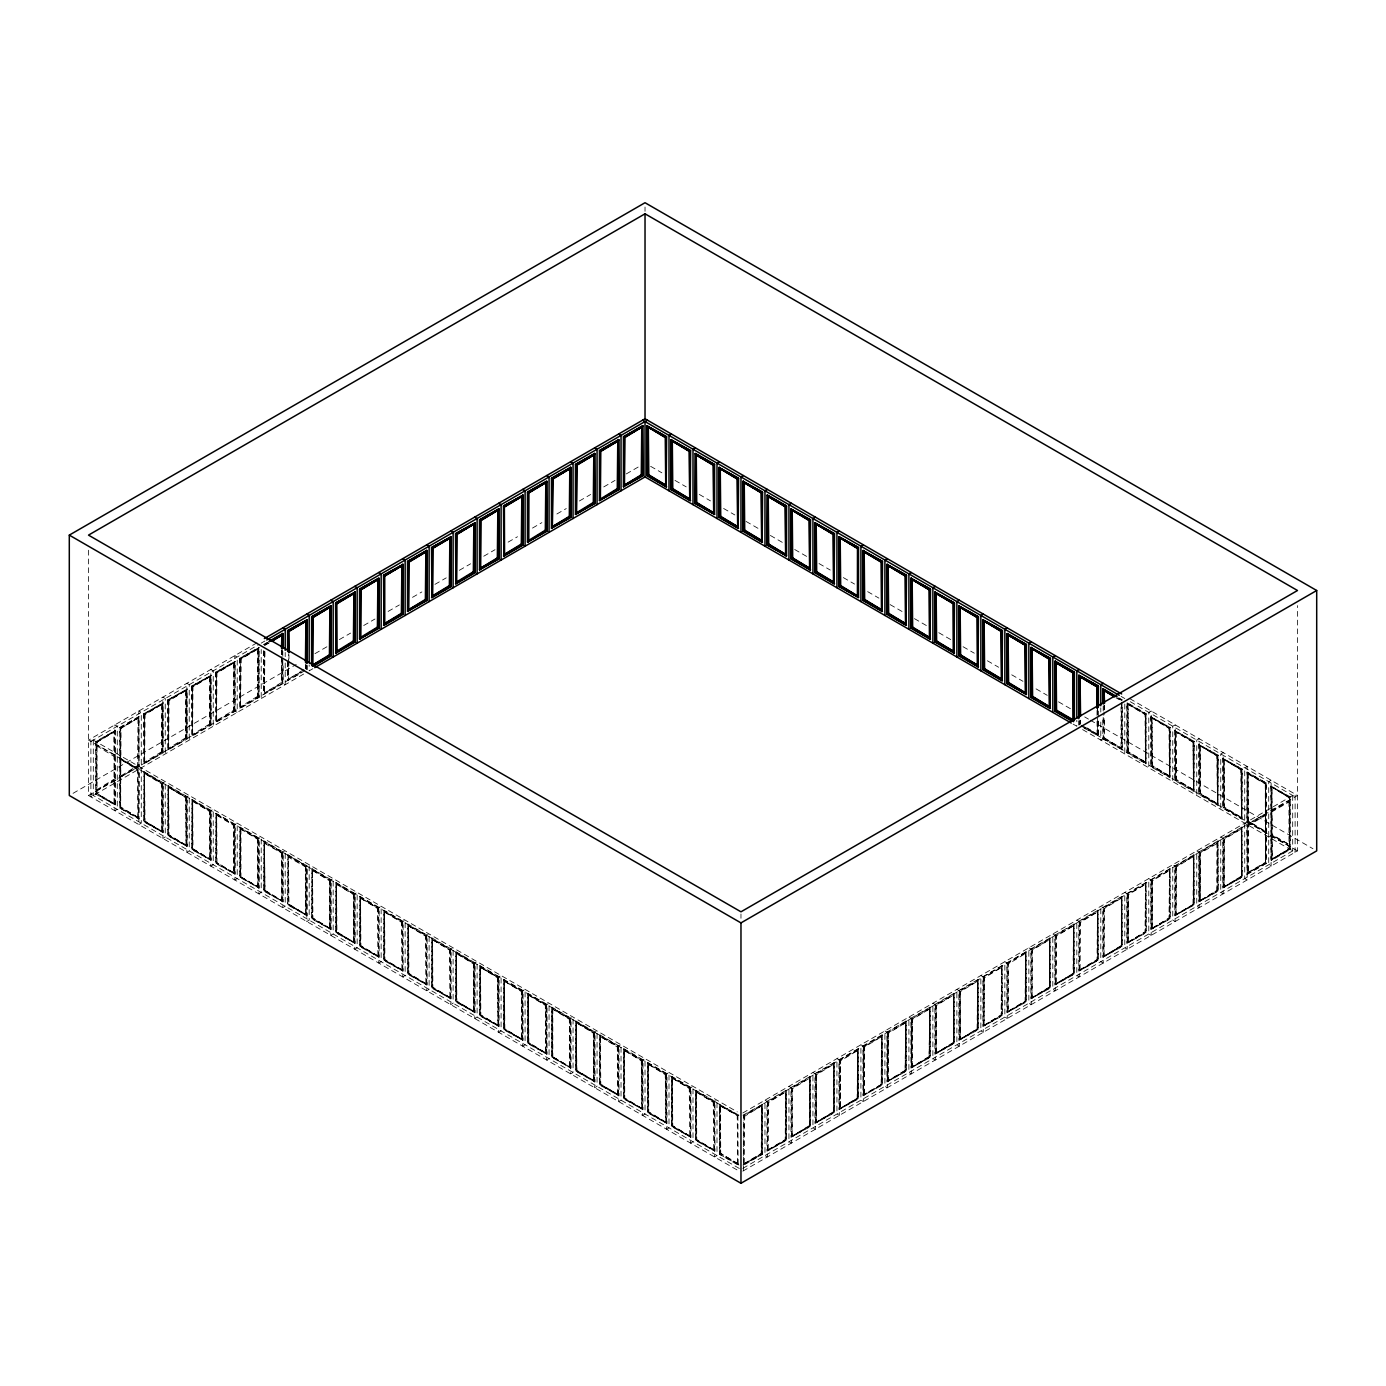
<?xml version="1.0" encoding="UTF-8"?>
<svg xmlns="http://www.w3.org/2000/svg" width="1386" height="1386" viewBox="0 0 1386 1386"><rect width="100%" height="100%" fill="white"/><g stroke="black" fill="none" stroke-linecap="round" stroke-linejoin="round"><path stroke-width="0.75" stroke-dasharray="5 3.75" d="M96.448 790.886L114.206 779.868M120.443 777.044L138.184 766.008L138.86 717.428L120.443 728.066L120.443 807.518L138.86 818.138L120.721 807.345L120.721 728.239L138.063 718.087M744.143 1163.651L761.226 1153.412L761.624 1105.803L744.057 1115.799L743.381 1164.379L761.798 1153.758L761.798 1104.781L761.52 1153.585L744.247 1163.772M768.139 1149.808L785.204 1139.569L785.619 1091.96L768.035 1101.957L767.359 1150.536L785.793 1139.898L785.793 1090.921L785.498 1139.742L768.173 1149.878M1080.023 969.836L1097.054 959.528L1097.469 911.919L1079.885 921.915L1079.209 970.495L1097.643 959.857L1097.643 910.879L1097.348 959.701L1080.075 969.888M1265.557 813.928L1265.453 815.54L1248.474 825.346L1247.989 872.937L1247.902 825.016M1289.552 800.086L1289.448 801.697L1272.469 811.503L1268.727 809.337M114.102 803.568L97.037 793.329L97.037 742.255L114.102 732.016L114.882 804.296L96.448 793.658L96.448 741.926L114.882 731.288L96.743 742.082L96.743 793.502L114.016 803.689M425.952 983.61L408.887 973.37L408.593 925.675L426.056 935.758L426.732 984.337L408.298 973.7L408.298 924.739L408.593 973.544L425.866 983.731M449.948 997.452L432.865 987.23L432.571 939.535L450.034 949.618L450.71 998.197L432.293 987.56L432.293 938.582L432.571 987.386L449.913 997.539M473.925 1011.312L456.86 1001.073L456.375 953.481L473.943 963.513L473.839 1011.433L474.029 963.461L456.289 952.425L456.289 1001.402L474.705 1012.04L456.566 1001.246L456.375 953.481M497.92 1025.155L480.838 1014.916L480.544 967.22L498.007 977.303L498.7 1025.883L480.266 1015.262L480.266 966.285L480.544 1015.089L498.007 1025.172L497.938 977.355L480.37 967.341M504.348 981.184L521.916 991.215L521.812 1039.136L504.833 1028.776L504.417 981.167L522.002 991.163L522.678 1039.743L504.261 1029.105L504.261 980.127L504.348 1029.053M552.356 1056.721L552.234 1007.83L569.975 1018.866L569.975 1066.718L552.338 1056.756L570.651 1067.445L552.512 1056.634M593.866 1080.56L576.801 1070.321L576.316 1022.729L593.884 1032.761L593.78 1080.682L593.97 1032.709L576.23 1021.673L576.23 1070.65L594.646 1081.288L576.507 1070.494M617.861 1094.403L600.796 1084.164L600.381 1036.555L617.879 1046.603L618.641 1095.131L600.207 1084.51L600.207 1035.533L617.965 1046.551L617.965 1094.42L600.502 1084.337M737.716 1163.772L720.737 1153.412L720.443 1105.716L737.906 1115.799L738.097 1163.963M1127.996 704.244L1145.044 714.552L1145.442 762.161L1127.961 752.113L1127.199 703.586L1145.616 714.223L1145.616 763.184L1145.338 714.379L1128.048 704.192L1128.048 752.061M1193.311 742.082L1175.848 731.999L1193.017 742.255L1193.433 789.864L1175.934 779.816L1175.172 731.288L1193.589 741.926L1193.589 790.886L1193.017 742.255M1199.964 745.789L1217.012 756.098L1217.48 803.689L1199.912 793.658L1200.016 745.737L1199.843 793.71L1217.584 804.746L1217.584 755.768L1199.15 745.131L1217.306 755.924M120.443 807.518L121.015 728.395L138.098 718.173M144.525 762.144L145.01 714.552L162.179 704.296L162.179 752.165L144.439 763.184L144.439 714.223L162.855 703.586L144.716 714.379L144.716 762.248M168.59 748.319L168.988 700.71L186.157 690.453L186.157 738.322L168.416 749.341L168.416 700.363L186.85 689.726L168.694 700.536L168.694 748.388M192.567 734.459L192.983 686.85L210.152 676.593L210.152 724.462L192.411 735.498L192.411 686.52L210.828 675.883L192.689 686.676M240.488 706.739L240.956 659.147L258.125 648.908L258.125 696.76L240.384 707.796L240.384 658.818L258.801 648.18L240.662 658.991M881.167 1084.164L881.496 1036.572L863.998 1046.551L863.322 1095.131L881.739 1084.51L881.739 1035.533L881.652 1084.441L864.136 1094.472L881.461 1084.337M905.162 1070.321L905.734 1021.673L905.734 1070.65L887.3 1081.288L887.993 1032.709L905.63 1022.729L905.162 1070.321L888.166 1080.682L888.166 1032.813M929.14 1056.478L929.711 1007.83L929.711 1056.808L911.295 1067.445L911.971 1018.866L929.625 1008.887L929.14 1056.478L912.161 1066.839L912.057 1018.901M953.135 1042.618L936.087 1052.927L936.052 1005.058L953.603 995.027L953.707 1042.948L935.29 1053.585L953.429 1042.792M984.129 1025.276L1001.402 1015.089L1001.68 966.285L1001.68 1015.262L983.263 1025.883L983.939 977.303L1001.593 967.341L1001.108 1014.916L984.129 1025.276L984.025 977.355M1025.571 953.481L1025.103 1001.073L1008.055 1011.382L1007.934 963.461L1025.675 952.425L1025.675 1001.402L1007.241 1012.04L1025.397 1001.246L1025.397 953.377M1049.081 987.23L1032.05 997.539L1031.912 949.618L1049.566 939.639L1049.652 987.56L1031.236 998.197L1049.375 987.386L1049.652 938.582L1049.652 987.56M138.184 817.428L121.015 807.172M162.041 831.34L145.01 821.032L144.525 773.44L162.093 783.471L161.989 831.392L162.179 783.419L144.439 772.383L144.439 821.361L162.855 831.998L144.716 821.205L144.525 773.44M186.036 845.183L168.988 834.874L168.59 787.265L186.157 797.262L186.85 845.841L168.416 835.204L168.416 786.243L168.694 835.048L186.157 845.131L186.088 797.314L168.52 787.283M192.689 848.89L210.152 858.973L210.152 811.122L192.411 800.086L192.411 849.064L210.828 859.701L192.983 848.734L192.689 801.039L192.498 849.012M240.384 876.766L258.125 886.676L258.125 838.807L240.384 827.788L240.384 876.766L258.801 887.387L240.488 876.697L240.488 828.845L258.039 838.859M264.657 890.453L282.796 901.247L264.38 890.609L264.38 841.631L282.12 852.667L281.93 900.64L264.951 890.28L264.466 843.242L281.462 853.048L285.204 850.883L285.204 906.288L282.796 907.674L282.796 852.269M521.864 1039.084L504.539 1028.949M569.854 1066.787L569.802 1018.97M665.8 1122.175L648.769 1111.867L648.475 1064.171L665.938 1074.254L666.614 1122.833L648.198 1112.196L648.198 1063.235L648.475 1112.04L665.748 1122.227L665.748 1074.358M689.795 1136.035L672.747 1125.727L672.418 1078.117L689.916 1088.114L690.609 1136.693L672.175 1126.056L672.175 1077.078L672.453 1125.882L689.916 1135.966M713.773 1149.878L696.742 1139.569L696.448 1091.873L713.911 1101.957L714.587 1150.536L696.17 1139.898L696.17 1090.921L696.448 1139.742L713.911 1149.826M138.011 718.589L137.526 765.626L120.686 776.004M161.989 704.746L161.504 751.784L165.246 753.932L165.246 698.544L162.855 697.158L162.855 752.563M185.984 690.904L185.499 737.924L189.241 740.089L189.241 684.684L186.85 683.298L186.85 738.703M209.962 677.044L209.494 724.081L213.236 726.247L213.236 670.841L210.828 669.455L210.828 724.861M216.493 720.599L216.978 673.007L234.043 662.768L234.061 710.568L216.389 721.638L216.389 672.678L234.823 662.04L216.684 672.834M257.952 649.341L257.467 696.378L261.209 698.544L261.209 649.462M264.951 651.663L264.38 693.936L264.38 651.073M809.77 1126.056L809.77 1077.078L809.77 1126.056L791.354 1136.693L809.493 1125.882L809.493 1078.031L792.03 1088.114L792.03 1135.966M809.199 1125.727L792.168 1136.035M833.766 1112.196L833.766 1063.235L833.766 1112.196L815.349 1122.833L833.488 1112.04L833.662 1064.275L816.025 1074.254L816.198 1122.227L816.198 1074.358M833.194 1111.867L816.146 1122.175M857.466 1050.328L857.761 1049.375L857.761 1098.353L839.327 1108.991L857.466 1098.197L857.657 1050.432L840.003 1060.411L840.193 1108.384L840.193 1060.515M857.587 1050.415L857.172 1098.024L840.193 1108.384M953.603 1042.896L953.707 993.987L953.707 1042.948M977.598 1029.053L977.702 980.127L977.702 1029.105L959.268 1039.743L977.113 1028.776L977.598 981.184L959.944 991.163L960.134 1039.136L960.03 991.215M1073.37 925.675L1073.648 924.739L1073.648 973.7L1055.231 984.337L1073.076 973.37L1073.474 925.761L1055.907 935.758L1055.907 983.627L1073.37 973.544L1073.561 925.779M1121.62 946.014L1121.62 897.037L1121.62 946.014L1103.204 956.635L1121.343 945.841L1121.343 897.972L1103.88 908.055L1103.88 955.924M1121.049 945.668L1104.07 956.028M1128.048 942.185L1145.338 931.998L1145.616 883.177L1145.616 932.154L1127.199 942.792L1145.044 931.825L1145.512 884.233L1127.875 894.213L1128.048 942.185L1128.048 894.317M1152.043 928.343L1169.316 918.138L1169.611 869.334L1169.611 918.312L1151.177 928.949L1169.022 917.982L1169.507 870.391L1151.853 880.37L1152.043 928.343L1152.043 880.474M1193.017 904.122L1193.589 855.491L1193.589 904.452L1175.172 915.089L1193.589 904.452M1199.15 852.269L1199.15 907.674L1196.759 906.288L1196.759 850.883L1200.501 853.048L1217.48 843.242L1217.584 841.631L1217.584 890.609L1199.15 901.247L1217.306 890.453M1217.012 842.965L1217.012 890.28L1200.016 900.64L1200.016 852.771M1241.561 876.766L1241.561 827.788L1241.561 876.766L1223.145 887.387L1241.284 876.593M1240.99 876.42L1223.959 886.728L1223.907 838.859M1271.984 858.54L1271.794 787.404L1271.118 859.701L1289.552 849.064L1289.552 797.314L1271.118 786.676L1288.963 797.643L1288.963 848.734L1272.469 858.818L1271.984 787.837M288.946 661.105L288.357 680.093L288.461 654.487M1121.049 898.371L1104.538 908.454L1100.796 906.288L1100.796 961.676L1103.204 963.062L1103.204 907.674M1193.017 856.808L1176.506 866.891L1172.764 864.743L1172.764 920.131L1175.172 921.517L1175.172 866.129M216.649 814.968L234.061 825.016L234.009 872.885L234.147 824.965L216.389 813.928L216.389 862.906L234.823 873.544L216.978 862.577L216.684 814.881L216.493 862.854M305.925 866.614L305.925 914.483L306.115 866.51L288.357 855.491L288.357 904.452L306.791 915.089L288.946 904.122L288.461 857.085L305.44 866.891L309.182 864.743L309.182 920.131L306.791 921.517L306.791 866.129M329.903 928.343L330.093 880.37L312.352 869.334L312.352 918.312L330.769 928.949L312.924 917.982L312.526 870.373L312.63 918.138L329.903 928.343L329.903 880.474M353.898 894.317L353.898 942.185L354.088 894.213L336.348 883.177L336.348 932.154L354.764 942.792L336.919 931.825L336.503 884.216L354.002 894.265M377.893 956.028L360.897 945.668L360.568 898.076L378.066 908.055L378.759 956.635L360.325 946.014L360.325 897.037L360.603 945.841L378.066 955.924M401.871 969.888L384.892 959.528L384.598 911.832L402.061 921.915L402.737 970.495L384.32 959.857L384.32 910.879L384.598 959.701L402.061 969.784M528.499 995.027L545.911 1005.058L545.859 1052.927L528.828 1042.618L528.534 994.923L545.997 1005.006L546.673 1053.585L528.239 1042.948L528.239 993.987L528.343 1042.896M641.753 1108.384L624.774 1098.024L624.48 1050.328L641.943 1060.411L642.619 1108.991L624.202 1098.353L624.202 1049.375L624.48 1098.197L641.753 1108.384L641.753 1060.515M1152.043 718.035L1169.022 728.395L1169.438 776.004L1151.939 765.956L1151.177 717.428L1169.611 728.066L1169.611 777.044L1169.316 728.239L1152.043 718.035L1152.043 765.904M1224.011 759.597L1240.99 769.958L1241.475 817.532L1223.907 807.518L1224.011 759.597L1223.821 807.57L1241.561 818.589L1241.561 769.611L1223.145 758.974L1241.284 769.784M1247.989 773.44L1248.474 821.032L1265.383 831.409L1247.902 821.361L1247.989 773.44L1247.816 821.413L1265.557 832.432M1271.984 787.283L1289.257 797.487M256.964 642.827L88.496 740.089L738.582 1115.418M90.887 741.475L259.355 644.213M261.209 643.139L264.899 641.008M119.681 758.09L139.258 768.953L138.86 819.039L119.681 807.951L119.681 727.633L138.86 716.545L139.258 766.631L119.681 777.477M143.659 713.773L163.236 702.91L163.236 752.771L144.04 763.859L143.659 713.773L163.236 702.91M167.654 699.93L187.231 689.067L187.231 738.929L168.035 749.999L167.654 699.93L187.231 689.067M191.649 686.07L211.209 675.225L211.209 725.086L192.03 736.157L191.649 686.07L211.209 675.225M215.627 672.227L235.204 661.365L235.204 711.226L216.008 722.314L215.627 672.227L235.204 661.365M239.622 658.385L259.199 647.522L259.199 697.383L240.003 708.454L239.622 658.385L257.068 648.301M263.6 644.525L267.1 642.515M115.263 730.613L96.067 741.701L96.067 793.883L115.263 804.954L115.263 730.613L95.686 741.475L95.686 794.109L115.263 804.954M119.681 727.633L139.258 716.77M263.998 644.75L267.481 642.74M264.38 644.975L268.052 642.844M264.657 645.131L268.156 643.121M264.951 645.304L270.045 642.359M95.686 744.247L115.263 755.11M96.552 745.737L113.531 756.098L117.273 753.932M73.042 793.329L296.206 664.483M314.969 653.655L328.101 646.084M339.345 639.587L350.606 633.09M363.721 625.502L374.982 619.005M388.097 611.434L399.359 604.937M412.491 597.349L421.864 591.943M434.979 584.355L446.24 577.858M459.372 570.287L470.616 563.79M483.749 556.219L494.993 549.722M508.125 542.134L517.498 536.729M532.501 528.066L541.874 522.643M556.877 513.981L566.268 508.575M579.383 500.987L590.644 494.49M603.759 486.919L615.02 480.422M626.264 473.925L643.156 464.189M161.504 751.784L145.01 761.867M185.499 737.924L168.988 748.007M209.494 724.081L192.983 734.164M234.823 711.001L234.823 655.613L237.214 656.999L237.214 712.387L233.472 710.238L216.978 720.322M257.467 696.378L240.956 706.462M285.204 662.993L285.204 684.684L281.462 682.536L264.951 692.619M303.742 669.663L288.946 678.759M264.466 651.385L264.657 693L282.12 682.917L282.12 662.11M288.461 679.036L304.366 670.079M88.496 550.225L88.496 795.495L304.937 670.529M115.263 780.474L95.686 791.337M263.6 650.71L263.6 694.386L283.177 683.523L283.177 662.751M287.595 661.607L287.595 680.543L301.94 672.695M303.655 674.046L90.887 796.881L90.887 738.703L737.283 1111.901M312.872 668.71L309.182 670.841L309.182 664.933M144.04 771.725L143.659 821.811L163.236 832.657L163.236 782.795L144.04 771.725L144.04 821.586L163.236 832.657M145.01 773.717L161.504 783.8L165.246 781.635L165.246 837.04L162.855 838.426L162.855 783.021M114.016 803.135L114.016 732.449M119.681 807.951L139.258 818.814M168.035 785.567L167.654 835.654L187.231 846.517L187.231 796.655L168.035 785.567L168.035 835.429L187.231 846.517M168.988 787.56L185.499 797.643L189.241 795.495L189.241 850.883L186.85 852.269L186.85 796.881M138.063 817.099L137.526 769.958L120.721 759.476L138.184 769.559L138.011 817.532M192.03 799.427L191.649 849.497L211.209 860.36L211.209 810.498L192.03 799.427L192.03 849.289L211.209 860.36M192.983 801.42L209.494 811.503L213.236 809.337L213.236 864.743L210.828 866.129L210.828 810.723M161.989 830.838L161.504 783.8M216.008 813.27L215.627 863.357L235.204 874.202L235.204 824.358L216.008 813.27L216.008 863.131L235.204 874.202M216.978 815.263L233.472 825.346L237.214 823.18L237.214 878.585L234.823 879.971L234.823 824.566M185.984 844.68L185.499 797.643M240.003 827.113L239.622 877.199L259.199 888.062L259.199 838.201L240.003 827.113L240.003 876.974L259.199 888.062M240.488 828.845L257.467 839.206L261.209 837.04L261.209 892.428L258.801 893.814L258.801 838.426M209.962 858.54L209.494 811.503M263.998 840.973L263.6 891.059L283.177 901.905L283.177 852.043L263.998 840.973L263.998 890.834L283.177 901.905M282.034 852.719L264.795 842.775M233.957 872.383L233.472 825.346M233.957 872.937L216.684 862.75M281.982 852.736L281.93 900.64M287.976 854.815L287.595 904.902L307.172 915.765L307.172 865.904L287.976 854.815L287.976 904.677L307.172 915.765M306.029 866.562L288.79 856.617M257.952 886.226L257.467 839.206M264.951 890.28L264.466 842.688M311.971 868.675L311.59 918.745L331.15 929.608L331.15 879.746L311.971 868.675L311.971 918.537L331.15 929.608M312.924 870.668L329.435 880.751L333.177 878.585L333.177 933.991L330.769 935.377L330.769 879.971M281.93 900.086L281.462 853.048M335.949 882.518L335.568 932.605L355.145 943.45L355.145 893.606L335.949 882.518L335.949 932.38L355.145 943.45M336.919 884.511L353.413 894.594L357.155 892.428L357.155 947.833L354.764 949.219L354.764 893.814M305.925 913.928L305.44 866.891M305.925 914.483L288.652 904.296M359.944 896.361L359.563 946.447L379.14 957.31L379.14 907.449L359.944 896.361L359.944 946.222L379.14 957.31M360.429 898.093L377.98 908.107M360.897 898.371L377.408 908.454L381.15 906.288L381.15 961.676L378.759 963.062L378.759 907.674M329.903 927.788L329.435 880.751M383.939 910.221L383.541 960.307L403.118 971.153L403.118 921.292L383.939 910.221L383.939 960.082L403.118 971.153M384.892 912.213L401.403 922.296L405.145 920.131L405.145 975.536L402.737 976.922L402.737 921.517M353.898 941.631L353.413 894.594M353.898 942.185L336.625 931.998L336.59 884.216M407.917 924.064L407.536 974.15L427.113 985.013L427.113 935.152L407.917 924.064L407.917 973.925L427.113 985.013M408.887 926.056L425.381 936.139L429.123 933.991L429.123 989.379L426.732 990.765L426.732 935.377M377.893 955.474L377.408 908.454M431.912 937.924L431.531 987.993L451.108 998.856L451.108 948.994L431.912 937.924L431.912 987.785L451.108 998.856M432.865 939.916L449.376 949.999L453.118 947.833L453.118 1003.239L450.71 1004.625L450.71 949.219M401.923 969.438L401.403 922.296M455.89 951.766L455.509 1001.853L475.086 1012.698L475.086 962.854L455.89 951.766L455.89 1001.628L475.086 1012.698M456.86 953.759L473.354 963.842L477.096 961.676L477.096 1017.081L474.705 1018.467L474.705 963.062M425.866 983.176L425.381 936.139M479.885 965.609L479.504 1015.695L499.081 1026.558L499.081 976.697L479.885 965.609L479.885 1015.47L499.081 1026.558M480.838 967.619L497.349 977.702L501.091 975.536L501.091 1030.924L498.7 1032.31L498.7 976.922M449.913 997.14L449.376 949.999M503.88 979.469L503.499 1029.555L523.059 1040.401L523.059 990.54L503.88 979.469L503.88 1029.33L523.059 1040.401M504.833 981.461L521.344 991.544L525.086 989.379L525.086 1044.784L522.678 1046.17L522.678 990.765M473.891 1010.983L473.354 963.842M527.858 993.312L527.477 1043.398L547.054 1054.261L547.054 1004.4L527.858 993.312L527.858 1043.173L547.054 1054.261M528.828 995.304L545.322 1005.387L549.064 1003.239L549.064 1058.627L546.673 1060.013L546.673 1004.625M497.886 1024.843L497.349 977.702M551.853 1007.172L551.472 1057.241L571.049 1068.104L571.049 1018.242L551.853 1007.172L551.853 1057.033L571.049 1068.104M569.889 1018.901L552.338 1008.887L552.338 1056.756M552.338 1008.887L569.317 1019.247L573.059 1017.081L573.059 1072.487L570.651 1073.873L570.651 1018.467M521.864 1038.686L521.344 991.544M1080.456 724.133L1080.56 720.166M575.848 1021.014L575.45 1071.101L595.027 1081.946L595.027 1032.102L575.848 1021.014L575.848 1070.876L595.027 1081.946M576.801 1023.007L593.312 1033.09L597.054 1030.924L597.054 1086.329L594.646 1087.715L594.646 1032.31M1128.048 704.746L1128.533 751.784L1124.791 753.932L1124.791 702.754M545.807 1052.424L545.322 1005.387M1081.773 725.346L1097.539 734.441L1087.352 727.996M545.807 1052.979L528.534 1042.792M1097.539 734.441L1081.634 725.467M1084.06 728.1L1098.405 735.931L1098.405 719.317M1104.538 720.27L1104.538 737.924L1100.796 740.089L1100.796 718.398M1145.997 713.998L1145.997 763.859L1126.801 752.771L1126.801 702.91L1145.997 713.998L1145.997 763.859M599.826 1034.857L599.445 1084.943L619.022 1095.806L619.022 1045.945L599.826 1034.857L599.826 1084.718L619.022 1095.806M1150.796 716.77L1170.373 727.633L1169.992 777.702L1150.796 766.631L1150.796 716.77L1170.373 727.633M600.796 1036.867L617.29 1046.95L621.032 1044.784L621.032 1100.172L618.641 1101.558L618.641 1046.17M1152.043 718.589L1152.528 765.626L1148.786 767.792L1148.786 712.387L1151.177 711.001L1151.177 766.406M569.854 1066.388L569.317 1019.247M1103.966 738.27L1121.534 748.284L1104.538 737.924M1121.534 748.284L1103.88 738.322L1104.07 712.075M1102.823 719.992L1102.823 738.929L1122.4 749.791L1122.4 706.167M576.801 1070.321L576.316 1022.729M623.821 1048.717L623.44 1098.803L643 1109.649L643 1059.788L623.821 1048.717L623.821 1098.578L643 1109.649M1174.791 730.613L1194.351 741.475L1193.97 791.562L1174.791 780.474L1174.791 730.613L1194.351 741.475M1175.848 731.999L1176.038 779.764L1193.502 789.847M624.774 1050.709L641.285 1060.792L645.027 1058.627L645.027 1114.032L642.619 1115.418L642.619 1060.013M1176.038 732.449L1176.506 779.486L1172.764 781.635L1172.764 726.247L1175.172 724.861L1175.172 780.249M593.832 1080.231L593.312 1033.09M1145.044 761.867L1128.533 751.784M1145.512 762.144L1127.875 752.165M647.799 1062.56L647.418 1112.646L666.995 1123.509L666.995 1073.648L647.799 1062.56L647.799 1112.421L666.995 1123.509M1198.769 744.473L1218.346 755.318L1217.965 805.405L1198.769 794.334L1198.769 744.473L1218.346 755.318M648.769 1064.552L665.263 1074.635L669.005 1072.487L669.005 1127.875L666.614 1129.261L666.614 1073.873M1200.016 746.292L1200.501 793.329L1196.759 795.495L1196.759 740.089L1199.15 738.703L1199.15 794.109M617.827 1094.091L617.29 1046.95M1169.022 775.71L1152.528 765.626M1169.507 775.987L1151.853 766.008M1217.012 756.098L1217.48 803.689M671.794 1076.42L671.413 1126.489L690.99 1137.352L690.99 1087.49L671.794 1076.42L671.794 1126.281L690.99 1137.352M1222.764 758.315L1242.341 769.178L1241.96 819.247L1222.764 808.177L1222.764 758.315L1242.341 769.178M672.279 1078.135L689.83 1088.149M672.747 1078.412L689.258 1088.495L693 1086.329L693 1141.735L690.609 1143.121L690.609 1087.715M1224.011 760.152L1224.496 807.172L1220.754 809.337L1220.754 753.932L1223.145 752.546L1223.145 807.951M641.753 1107.83L641.285 1060.792M1193.017 789.57L1176.506 779.486M1240.99 769.958L1241.475 817.532M695.789 1090.262L695.391 1140.349L714.968 1151.194L714.968 1101.35L695.789 1090.262L695.789 1140.124L714.968 1151.194M1266.319 832.882L1246.742 822.019L1247.14 771.95L1266.319 783.021L1266.319 863.357L1247.14 874.427L1246.742 824.358L1266.319 813.495M696.742 1092.255L713.253 1102.338L716.995 1100.172L716.995 1155.577L714.587 1156.963L714.587 1101.558M665.748 1121.672L665.263 1074.635M1217.012 803.412L1200.501 793.329M1265.557 862.906L1265.522 783.488L1247.14 772.834L1265.279 783.627L1265.453 862.854L1247.14 873.544L1265.557 862.906L1265.557 783.471M1246.742 772.158L1266.319 783.021M738.963 1115.193L719.386 1104.33L719.386 1154.192L738.582 1165.28M1270.737 786.018L1290.314 796.881L1290.314 849.497L1271.118 860.585L1270.737 786.018L1289.933 797.089L1289.933 849.289L1270.737 860.36M720.737 1106.115L738.097 1115.695M689.743 1135.532L689.258 1088.495M1240.99 817.255L1224.496 807.172M742.827 1112.958L1295.113 794.109L1295.113 852.269L1082.345 729.434M743 1115.193L762.56 1104.33L762.56 1154.192L743.381 1165.28M786.174 1090.262L766.978 1101.35L766.978 1151.194L786.555 1140.349L786.174 1090.262L786.174 1140.124L766.978 1151.194M810.152 1076.42L790.973 1087.49L790.973 1137.352L810.55 1126.489L810.152 1076.42L810.152 1126.281L790.973 1137.352M834.147 1062.56L814.951 1073.648L814.951 1123.509L834.528 1112.646L834.147 1062.56L834.147 1112.421L814.951 1123.509M858.142 1048.717L838.946 1059.788L838.946 1109.649L858.523 1098.803L858.142 1048.717L858.142 1098.578L838.946 1109.649M882.12 1034.857L862.941 1045.945L862.941 1095.806L882.501 1084.943L882.12 1034.857L882.12 1084.718L862.941 1095.806M906.115 1021.014L886.919 1032.102L886.919 1081.946L906.496 1071.101L906.115 1021.014L906.115 1070.876L886.919 1081.946M930.11 1007.172L910.914 1018.242L910.914 1068.104L930.491 1057.241L930.11 1007.172L930.11 1057.033L910.914 1068.104M954.088 993.312L934.892 1004.4L934.892 1054.261L954.469 1043.398L954.088 993.312L954.088 1043.173L934.892 1054.261M978.083 979.469L958.887 990.54L958.887 1040.401L978.464 1029.555L978.083 979.469L978.083 1029.33L958.887 1040.401M1002.061 965.609L982.882 976.697L982.882 1026.558L1002.459 1015.695L1002.061 965.609L1002.061 1015.47L982.882 1026.558M1026.056 951.766L1006.86 962.854L1006.86 1012.698L1026.437 1001.853L1026.056 951.766L1026.056 1001.628L1006.86 1012.698M1050.051 937.924L1030.855 948.994L1030.855 998.856L1050.432 987.993L1050.051 937.924L1050.051 987.785L1030.855 998.856M1074.029 924.064L1054.85 935.152L1054.85 985.013L1074.41 974.15L1074.029 924.064L1074.029 973.925L1054.85 985.013M1098.024 910.221L1078.828 921.292L1078.828 971.153L1098.405 960.307L1098.024 910.221L1098.024 960.082L1078.828 971.153M1122.002 896.361L1102.823 907.449L1102.823 957.31L1122.4 946.447L1122.002 896.361L1122.002 946.222L1102.823 957.31M1145.997 882.518L1126.801 893.606L1126.801 943.45L1146.378 932.605L1145.997 882.518L1145.997 932.38L1126.801 943.45M1169.992 868.675L1150.796 879.746L1150.796 929.608L1170.373 918.745L1169.992 868.675L1169.992 918.537L1150.796 929.608M1193.97 854.815L1174.791 865.904L1174.791 915.765L1194.351 904.902L1193.97 854.815L1193.97 904.677L1174.791 915.765M1217.965 840.973L1198.769 852.043L1198.769 901.905L1218.346 891.059L1217.965 840.973L1217.965 890.834L1198.769 901.905M1241.96 827.113L1222.764 838.201L1222.764 888.062L1242.341 877.199L1241.96 827.113L1241.96 876.974L1222.764 888.062M1270.737 810.498L1290.314 799.635M743.381 1170.806L743.381 1115.418L1297.504 795.495L1129.036 698.215M1193.502 904.4L1193.311 856.427L1175.848 866.51L1175.848 914.379L1176.038 866.614M1217.012 890.28L1217.306 842.584L1199.843 852.667L1200.016 900.64M1241.475 876.697L1241.284 828.724L1223.821 838.807L1224.011 886.78M1265.383 814.968L1247.816 824.965L1247.989 872.937M1271.794 811.122L1289.378 801.125M743.381 1115.418L744.715 1116.198L761.226 1106.115M767.359 1101.558L767.359 1156.963L764.968 1155.577L764.968 1100.172L768.71 1102.338L785.204 1092.255M791.354 1087.715L791.354 1143.121L788.946 1141.735L788.946 1086.329L792.688 1088.495L809.199 1078.412M815.349 1073.873L815.349 1129.261L812.941 1127.875L812.941 1072.487L816.683 1074.635L833.194 1064.552M839.327 1060.013L839.327 1115.418L836.936 1114.032L836.936 1058.627L840.678 1060.792L857.172 1050.709M863.322 1046.17L863.322 1101.558L860.914 1100.172L860.914 1044.784L864.656 1046.95L881.167 1036.867M887.3 1032.31L887.3 1087.715L884.909 1086.329L884.909 1030.924L888.651 1033.09L905.162 1023.007M911.295 1018.467L911.295 1073.873L908.904 1072.487L908.904 1017.081L912.646 1019.247L929.14 1009.164M935.29 1004.625L935.29 1060.013L932.882 1058.627L932.882 1003.239L936.624 1005.387L953.135 995.304M959.268 990.765L959.268 1046.17L956.877 1044.784L956.877 989.379L960.619 991.544L977.113 981.461M983.263 976.922L983.263 1032.31L980.855 1030.924L980.855 975.536L984.597 977.702L1001.108 967.619M1007.241 963.062L1007.241 1018.467L1004.85 1017.081L1004.85 961.676L1008.592 963.842L1025.103 953.759M1031.236 949.219L1031.236 1004.625L1028.845 1003.239L1028.845 947.833L1032.587 949.999L1049.081 939.916M1055.231 935.377L1055.231 990.765L1052.823 989.379L1052.823 933.991L1056.565 936.139L1073.076 926.056M1079.209 921.517L1079.209 976.922L1076.818 975.536L1076.818 920.131L1080.56 922.296L1097.054 912.213M1127.199 893.814L1127.199 949.219L1124.791 947.833L1124.791 892.428L1128.533 894.594L1145.044 884.511M1151.177 879.971L1151.177 935.377L1148.786 933.991L1148.786 878.585L1152.528 880.751L1169.022 870.668M1223.145 838.426L1223.145 893.814L1220.754 892.428L1220.754 837.04L1224.496 839.206L1240.99 829.123M713.721 1149.375L713.253 1102.338M719.386 1154.192L738.963 1165.054M738.582 1164.379L720.737 1153.412M1268.727 837.04L1272.469 834.874L1289.448 844.68L1271.88 835.204L1289.552 846.292M737.716 1163.218L737.231 1116.198M1290.314 846.725L1270.737 835.879M1247.989 872.383L1264.985 862.577M905.456 1070.494L888.166 1080.682M929.434 1056.634L912.161 1066.839M977.407 1028.949L960.134 1039.136M1193.311 904.296L1176.038 914.483M1289.257 848.89L1271.984 859.095M743 1165.054L762.56 1154.192M1246.742 874.202L1266.319 863.357M742.827 1168.363L1295.113 849.497M742.844 1171.118L1297.504 850.883L1297.504 605.613M240.558 706.756L240.956 659.147M96.622 789.864L113.531 779.486L117.273 781.635M312.526 870.373L330.007 880.405M432.467 939.621L449.948 949.653M624.376 1050.415L641.857 1060.463M648.353 1064.257L665.852 1074.306M1121.101 696.413L1124.791 698.544M1130.335 701.732L1295.113 796.881M1118.9 697.903L1122.4 699.93M1128.932 703.707L1146.378 713.773M1118.519 698.128L1122.002 700.155M1117.948 698.249L1121.62 700.363M1115.955 697.764L1119.351 699.722M1247.989 773.994L1264.985 783.8M650.64 466.337L661.867 472.817M674.965 480.388L686.191 486.867M699.289 494.421L710.498 500.9M723.596 508.471L734.823 514.951M746.049 521.431L759.147 528.984M770.373 535.464L783.471 543.035M794.698 549.514L807.795 557.068M819.022 563.548L830.249 570.044M843.346 577.598L854.573 584.078M867.671 591.649L878.897 598.128M890.124 604.608L903.222 612.162M914.448 618.641L927.546 626.212M938.772 632.692L951.87 640.245M963.079 646.725L974.306 653.204M987.404 660.775L998.63 667.255M1011.728 674.809L1022.955 681.306M1036.052 688.859L1047.279 695.339M1058.506 701.818L1071.603 709.389M1084.701 716.943L1088.443 719.109M1090.314 720.183L1312.958 848.734M1081.063 725.918L1297.504 850.883M1073.128 724.116L1076.818 726.247L1076.818 720.322M1224.011 886.226L1224.496 839.206M1200.016 900.086L1200.501 853.048M1176.038 913.928L1176.506 866.891M1152.043 927.788L1152.528 880.751M1128.048 941.631L1128.533 894.594M1104.07 955.474L1104.538 908.454M1080.075 969.334L1080.56 922.296M1056.097 983.176L1056.565 936.139M1032.102 997.036L1032.587 949.999M1008.107 1010.879L1008.592 963.842M984.129 1024.722L984.597 977.702M960.134 1038.582L960.619 991.544M936.139 1052.424L936.624 1005.387M936.139 1052.979L935.966 1005.006M233.957 663.201L233.472 710.238M912.161 1066.284L912.646 1019.247M888.166 1080.127L888.651 1033.09M864.188 1093.97L864.656 1046.95M840.193 1107.83L840.678 1060.792M816.198 1121.672L816.683 1074.635M792.22 1135.532L792.688 1088.495M138.098 769.611L120.443 758.54M192.498 801.143L210.066 811.156L209.962 859.095M384.407 911.936L401.975 921.967M408.402 925.779L425.97 935.81M696.257 1091.977L713.825 1102.009M720.252 1105.837L737.82 1115.851M768.225 1149.375L768.71 1102.338M744.247 1163.218L744.715 1116.198M737.906 1163.668L720.443 1153.585L720.148 1104.781L720.148 1153.758M90.887 794.109L740.973 1169.42M88.496 795.495L738.582 1170.806M864.136 1094.472L863.998 1046.551M233.957 662.647L234.147 710.62M96.743 745.633L96.448 744.68M258.004 648.839L257.952 696.656M210.014 676.541L210.066 724.41M186.036 690.384L186.088 738.27M162.041 704.244L162.093 752.113M1292.705 795.495L1292.705 850.883M1289.448 797.366L1289.448 849.012M1265.938 783.246L1265.938 863.131M1247.14 821.811L1247.14 766.406L1244.732 767.792L1244.732 878.585L1247.14 879.971L1247.14 824.566M1241.96 769.403L1241.96 819.247M1217.965 755.543L1217.965 805.405M1193.97 741.701L1193.97 791.562M1169.992 727.841L1169.992 777.702M1127.199 702.702L1127.199 752.563M1122.002 702.217L1122.002 749.999M1121.534 702.581L1121.62 749.341L1121.343 706.773M1121.049 707.155L1121.049 748.007M1104.538 705.457L1104.538 709.684M1104.07 705.318L1104.07 709.961M1103.204 705.994L1103.204 715.263M1103.204 717.394L1103.204 738.703M1100.796 707.865L1100.796 712.075M1098.405 711.001L1098.405 717.238M1098.024 721.621L1098.024 736.157M1097.539 709.459L1097.643 735.498L1097.348 719.975M1097.348 709.58L1097.348 717.896M1097.054 710.516L1097.054 719.109M1097.054 721.257L1097.054 734.164M1080.075 720.374L1079.885 724.462M1079.209 720.599L1079.209 724.861M1078.828 720.876L1078.828 725.086M762.179 1104.105L762.179 1153.966M740.973 913.98L740.973 918.294M719.767 1104.105L719.767 1153.966M645.027 207.034L645.027 211.33M552.806 1009.164L552.806 1056.478M307.172 665.523L307.172 669.681M306.791 665.193L306.791 669.455M306.029 664.864L306.115 669.074L305.925 664.656M305.44 664.379L305.44 668.676M288.946 654.764L288.946 658.991M287.976 661.832L287.976 680.751M285.204 652.46L285.204 656.669M282.796 651.351L282.796 683.315M282.12 649.618L282.034 660.048M281.93 649.514L281.93 682.813M281.462 650.277L281.462 654.573M281.462 656.721L281.462 682.536M263.998 650.935L263.998 694.611M258.801 647.297L258.801 697.158M257.952 838.928L257.952 886.78M240.956 829.123L240.956 876.42M240.003 658.593L240.003 708.454M216.493 672.73L216.684 720.703M216.008 672.453L216.008 722.314M192.498 686.572L192.689 734.545M192.03 686.295L192.03 736.157M168.035 700.155L168.035 749.999M144.04 713.998L144.04 763.859M138.86 766.406L138.86 711.001L141.268 712.387L141.268 823.18L138.86 824.566L138.86 769.178M120.062 727.841L120.062 807.726M93.295 740.089L93.295 795.495M117.273 809.337L114.882 810.723L114.882 724.861L117.273 726.247L117.273 809.337M1271.118 780.249L1268.727 781.635L1268.727 864.743L1271.118 866.129L1271.118 780.249"/><path stroke-width="1.5" d="M408.402 609.788L426.056 599.826L425.918 551.888L408.887 562.214L408.298 610.845L408.298 561.867L426.732 551.23L408.593 562.04L408.645 609.771M449.948 538.218L432.865 548.354L432.571 596.049L450.034 585.966L450.71 537.387L432.293 548.024L432.293 597.002L432.571 548.18L449.913 538.045M672.227 441.094L689.258 451.403L689.743 498.995L672.279 488.911L672.279 441.043L672.089 489.015L689.83 500.051L689.83 451.074L671.413 440.436L689.552 451.247L689.743 498.995M714.587 514.345L695.01 503.482L695.391 453.395L714.587 464.483L714.587 514.345L695.391 503.257L695.391 454.296L713.825 464.934L713.825 513.894L696.084 502.875L696.257 454.903L713.253 465.263L713.721 512.855L696.257 502.771M737.716 526.697L737.525 478.932L719.386 468.139L737.802 478.776L737.802 527.754L720.062 516.718L720.252 468.745L737.231 479.106L737.716 526.697L720.252 516.614M761.711 540.54L761.52 492.792L744.057 482.709L744.057 530.578L761.798 541.597L761.798 492.619L743.381 481.981L761.226 492.966L761.711 540.54L744.247 530.457M768.225 544.317L785.689 554.4L785.204 506.808L768.225 496.448L768.035 544.421L785.793 555.44L785.793 506.479L767.359 495.841L767.359 544.819L786.555 555.89L786.555 506.029L767.359 494.958L766.978 545.027L786.555 555.89M1026.437 694.386L1006.86 683.523L1007.241 633.454L1026.437 644.525L1026.437 694.386L1007.241 683.315L1007.241 634.338L1025.675 644.975L1025.675 693.936L1007.934 682.917L1008.107 634.944L1025.103 645.304L1025.571 692.896L1008.107 682.813M1049.566 706.739L1049.375 658.991L1031.236 648.18L1049.652 658.818L1049.652 707.796L1031.912 696.76L1032.102 648.787L1049.081 659.147L1049.566 706.739L1032.102 696.656M1073.526 721.015L1055.907 710.62L1056.097 662.647L1073.076 673.007L1073.474 720.616M1104.07 703.603L1104.07 690.349L1114.257 696.777M271.743 641.389L282.12 635.048L282.12 647.539M552.806 479.106L552.234 527.754L552.234 478.776L570.651 468.139L569.975 516.718L552.338 526.697L552.806 479.106L569.802 468.745L569.802 516.614M576.316 512.855L576.801 465.263L593.97 455.006L593.97 502.875L576.23 513.894L576.23 464.934L594.646 454.296L576.507 465.09M600.381 499.012L600.796 451.403L617.965 441.164L617.965 489.015L600.207 500.051L600.207 451.074L618.641 440.436L618.641 489.414L599.445 500.485L599.445 450.641L618.641 439.553L619.022 489.639L599.445 500.485M864.136 551.888L863.998 599.826L881.739 610.845L881.739 561.867L863.322 551.23L881.167 562.214L881.583 609.823L864.188 599.705L863.998 551.957L881.461 562.04M888.114 565.748L905.162 576.056L905.63 623.648L888.166 613.565L888.166 565.696L887.993 613.669L905.734 624.688L905.734 575.727L887.3 565.09L905.456 575.883M912.109 579.591L929.14 589.899L929.625 637.491L912.161 627.408L912.161 579.539L911.971 627.511L929.711 638.548L929.711 589.57L911.295 578.932L929.434 589.743M936.087 593.451L935.966 641.371L953.707 652.39L953.707 603.43L935.29 592.792L953.135 603.759L953.533 651.368L953.603 603.482L935.966 593.503L936.139 641.268L953.603 651.351M984.077 621.136L1001.108 631.462L1001.593 679.036L984.129 668.953L984.129 621.101L983.939 669.074L1001.68 680.093L1001.68 631.115L983.263 620.478L1001.402 631.288L1001.593 679.036M281.93 635.498L281.462 648.128M288.946 652.633L288.946 631.462L306.791 620.478L306.791 660.949M312.439 665.193L312.352 617.272L330.769 606.635L330.093 655.214L312.439 665.193L312.924 617.602L329.903 607.241L329.903 655.11M312.474 665.609L312.63 617.428L329.903 607.241M336.919 603.759L354.088 593.503L354.088 641.371L336.348 652.39L336.348 603.43L354.764 592.792L336.625 603.586L336.625 651.455L336.348 603.43M378.066 579.66L360.603 589.743L360.499 637.508L360.897 589.899L378.759 578.932L378.759 627.91L359.563 638.981L359.563 589.137L378.759 578.049L379.14 628.135L359.563 638.981M377.893 579.539L378.066 627.511L360.325 638.548L360.325 589.57L378.759 578.932M384.892 576.056L402.737 565.09L384.32 575.727L384.32 624.688L384.32 575.727M473.839 524.151L474.029 572.123L456.289 583.142L456.289 534.182L474.705 523.544L456.566 534.338L456.444 582.12L456.86 534.511L473.839 524.151L473.839 572.02M480.613 568.225L480.544 520.495L498.7 509.684L480.266 520.322L480.266 569.299L480.838 520.651L497.834 510.291L497.834 558.16M504.833 506.808L521.898 496.569L522.002 544.421L504.539 554.504L504.261 506.479L522.678 495.841L504.539 506.635M504.348 506.531L504.261 555.44L504.261 506.479M528.499 540.557L528.828 492.966L545.893 482.726L545.997 530.578L528.239 541.597L528.239 492.619L546.673 481.981L546.673 530.959L527.477 542.047L527.477 492.186L546.673 481.098L547.054 531.185L527.477 542.047M569.802 469.3L569.317 516.337L571.049 517.342L551.472 528.187L551.472 478.326L570.651 467.255L571.049 517.342M593.78 455.457L593.312 502.494L595.027 503.482L575.45 514.345L575.45 464.483L594.646 453.395L595.027 503.482M617.775 441.597L617.29 488.634L619.022 489.639M624.48 485.256L624.48 437.387L642.619 426.593L624.202 437.231L624.202 486.191L624.774 437.56L641.753 427.2L641.753 475.069M408.818 609.615L425.381 599.428L427.113 600.433L407.536 611.295L407.536 561.434L426.732 550.346L427.113 600.433M480.769 568.069L497.349 557.882L499.081 558.887L479.504 569.733L479.504 519.889L498.7 508.801L499.081 558.887M528.759 540.367L545.322 530.18L547.054 531.185M600.502 451.247L618.641 440.436M576.732 512.664L593.312 502.494M600.71 498.821L617.29 488.634M624.705 484.979L641.285 474.792L643 475.779L623.44 486.642L623.44 436.781L642.619 425.71L643 475.779M648.284 427.2L665.263 437.56L665.748 485.152L648.284 475.069L648.284 427.2L648.094 475.173L665.852 486.191L665.852 437.231L647.418 426.593L665.557 437.387M809.684 568.243L809.493 520.495L791.354 509.684L809.77 520.322L809.77 569.299L792.03 558.263L792.22 510.291L809.199 520.651L809.684 568.243L792.22 558.16M816.198 524.151L816.025 572.123L833.766 583.142L833.766 534.182L815.349 523.544L833.194 534.511L833.592 582.12L816.198 572.02L816.025 524.255L833.488 534.338L833.662 582.103M857.761 548.024L857.587 595.963L840.193 585.862L840.141 538.045L840.003 585.966L857.761 597.002L857.761 548.024L839.327 537.387L839.327 586.365L858.523 597.435L858.523 547.574L838.946 536.729L838.946 586.59L858.523 597.435M960.134 607.241L959.944 655.214L977.702 666.25L977.702 617.272L959.268 606.635L977.113 617.602L977.528 665.211L960.134 655.11L959.944 607.345L977.407 617.428M546.673 481.981L528.534 492.792M69.3 535.117L645.027 202.72L1316.7 590.505L1316.7 850.883L740.973 1183.28L69.3 795.495L69.3 535.117L740.973 922.903L1316.7 590.505M645.027 213.808L88.496 535.117L740.973 911.815L1297.504 590.505L645.027 213.808L645.027 418.78L1121.655 693.953M264.345 638.565L645.027 418.78M266.736 639.951L647.418 420.166M268.832 641.51L282.796 633.454L283.177 648.215M287.595 651.299L287.595 630.682L307.172 619.819L307.172 663.444M311.59 664.587L311.59 616.822L330.769 605.751L331.15 655.838L313.704 665.904M335.568 602.979L355.145 592.117L355.145 641.978L335.949 653.066L335.568 602.979L355.145 592.117M383.541 575.277L403.118 564.414L403.118 614.275L383.939 625.363L383.541 575.277L403.118 564.414M431.531 547.574L451.108 536.729L451.108 586.59L431.912 597.661L431.531 547.574L451.108 536.729M455.509 533.731L475.086 522.869L475.086 572.73L455.89 583.818L455.509 533.731L475.086 522.869M503.499 506.029L523.059 495.166L523.059 545.027L503.88 556.115L503.499 506.029L523.059 495.166M270.963 640.713L283.177 633.662M287.595 630.682L307.172 619.819M311.59 616.822L331.15 605.977M359.563 589.137L379.14 578.274M407.536 561.434L427.113 550.571M479.504 519.889L499.081 509.026M527.477 492.186L547.054 481.323M551.472 478.326L571.049 467.48M575.45 464.483L595.027 453.62M599.445 450.641L619.022 439.778M623.44 436.781L643 425.918M271.258 641.112L282.796 634.338L271.639 641.094M288.652 652.667L288.357 631.115L306.791 620.478M288.652 631.288L306.115 621.205L306.115 662.82M402.061 565.8L384.598 575.883L384.598 623.752L402.061 613.669L401.871 565.696M552.512 478.932L569.802 468.745M647.037 425.918L666.614 436.781L666.233 486.867L647.037 475.779L647.037 425.918L666.614 436.781M648.284 427.754L648.769 474.792L647.037 475.779M671.413 434.009L669.005 435.395L669.005 490.8M671.032 439.778L690.609 450.641L690.211 500.71L671.032 489.639L671.032 439.778L690.609 450.641M672.279 441.597L672.747 488.634L671.032 489.639M331.15 655.838L329.435 654.833L312.924 664.916M355.145 641.978L353.413 640.99L336.919 651.073M379.14 628.135L377.408 627.13L360.897 637.213M403.118 614.275L401.403 613.288L384.892 623.371M451.108 586.59L449.376 585.585L432.865 595.668M475.086 572.73L473.354 571.742L456.86 581.825M523.059 545.027L521.344 544.04L504.833 554.123M569.317 516.337L552.806 526.42M480.37 568.243L498.007 558.263L497.834 510.291M624.445 485.152L641.943 475.173L641.753 427.2M312.352 666.25L330.769 655.613L330.769 605.751M335.568 652.841L354.764 641.753L354.764 591.891M383.541 625.138L402.737 614.067L402.737 564.206M407.536 611.295L426.732 600.207L426.732 550.346M431.531 597.435L450.71 586.365L450.71 536.503M455.509 583.593L474.705 572.505L474.705 522.643M479.504 569.733L498.7 558.662L498.7 508.801M503.499 555.89L522.678 544.819L522.678 494.958M551.472 528.187L570.651 517.117L570.651 467.255M575.45 514.345L594.646 503.257L594.646 453.395M623.44 486.642L642.619 475.571L642.619 425.71M314.726 667.654L645.027 476.94L1071.274 723.042M695.391 447.869L693 449.255L693 504.643M696.257 455.457L696.742 502.494L695.01 503.482M665.263 484.875L648.769 474.792M665.748 485.152L665.748 437.283M695.01 453.62L714.587 464.483M719.386 461.711L716.995 463.097L716.995 518.503M719.005 467.48L738.582 478.326L738.201 528.413L719.005 517.342L719.005 467.48L738.582 478.326M720.252 469.3L720.737 516.337L719.005 517.342M689.258 498.717L672.747 488.634M743.381 475.554L740.973 476.94L740.973 532.345M743 481.323L762.56 492.186L762.179 542.255L743 531.185L743 481.323L762.56 492.186M744.247 483.16L744.715 530.18L743 531.185M713.253 512.577L696.742 502.494M713.721 512.855L713.547 465.09L696.084 455.006M767.359 489.414L764.968 490.8L764.968 546.188M768.225 497.002L768.71 544.04L766.978 545.027M737.231 526.42L720.737 516.337M766.978 495.166L786.555 506.029M791.354 503.257L788.946 504.643L788.946 560.048M790.973 509.026L810.55 519.889L810.152 569.958L790.973 558.887L790.973 509.026L810.55 519.889M792.22 510.845L792.688 557.882L790.973 558.887M761.226 540.263L744.715 530.18M815.349 517.117L812.941 518.503L812.941 573.891M814.951 522.869L834.528 533.731L834.147 583.818L814.951 572.73L814.951 522.869L834.528 533.731M816.198 524.705L816.683 571.742L814.951 572.73M785.204 554.123L768.71 544.04M785.689 554.4L785.498 506.635L768.035 496.552M839.327 530.959L836.936 532.345L836.936 587.751M840.193 537.993L857.172 548.354M840.193 538.548L840.678 585.585L838.946 586.59M809.199 567.965L792.688 557.882M838.946 536.729L858.523 547.574M863.322 544.802L860.914 546.188L860.914 601.593M862.941 550.571L882.501 561.434L882.12 611.503L862.941 600.433L862.941 550.571L882.501 561.434M864.188 552.408L864.656 599.428L862.941 600.433M833.194 581.825L816.683 571.742M887.3 558.662L884.909 560.048L884.909 615.436M886.919 564.414L906.496 575.277L906.115 625.363L886.919 614.275L886.919 564.414L906.496 575.277M888.166 566.25L888.651 613.288L886.919 614.275M857.241 595.772L840.678 585.585M857.587 595.963L857.466 548.18L839.327 537.387M911.295 572.505L908.904 573.891L908.904 629.296M910.914 578.274L930.491 589.137L930.11 639.206L910.914 628.135L910.914 578.274L930.491 589.137M912.161 580.093L912.646 627.13L910.914 628.135M881.167 609.511L864.656 599.428M881.652 609.788L881.652 561.936M935.29 586.365L932.882 587.751L932.882 643.139M934.892 592.117L954.469 602.979L954.088 653.066L934.892 641.978L934.892 592.117L954.469 602.979M936.139 593.953L936.624 640.99L934.892 641.978M905.162 623.371L888.651 613.288M905.63 623.648L905.63 575.779M959.268 600.207L956.877 601.593L956.877 656.999M958.887 605.977L978.464 616.822L978.083 666.909L958.887 655.838L958.887 605.977L978.464 616.822M960.134 607.796L960.619 654.833L958.887 655.838M929.14 637.213L912.646 627.13M983.263 614.05L980.855 615.436L980.855 670.841M982.882 619.819L1002.459 630.682L1002.061 680.751L982.882 669.681L982.882 619.819L1002.459 630.682M984.129 621.656L984.597 668.676L982.882 669.681M953.135 651.073L936.624 640.99M1007.241 627.91L1004.85 629.296L1004.85 684.684M1008.107 635.498L1008.592 682.536L1006.86 683.523M977.113 664.916L960.619 654.833M977.598 665.193L977.598 617.324M1006.86 633.662L1026.437 644.525M1031.236 641.753L1028.845 643.139L1028.845 698.544M1030.855 647.522L1050.432 658.385L1050.051 708.454L1030.855 697.383L1030.855 647.522L1050.432 658.385M1032.102 649.341L1032.587 696.378L1030.855 697.383M1001.108 678.759L984.597 668.676M1055.231 655.613L1052.823 656.999L1052.823 712.387M1072.296 721.292L1054.85 711.226L1055.231 661.139L1074.41 672.227L1074.41 720.01M1056.097 710.516L1073.561 720.599L1073.648 672.678L1055.231 662.04L1056.097 662.647M1056.097 663.201L1056.565 710.238L1054.85 711.226M1025.103 692.619L1008.592 682.536M1054.85 661.365L1074.41 672.227M1079.209 669.455L1076.818 670.841L1076.818 718.346M1078.828 718.762L1078.828 675.225L1098.405 686.07L1098.405 706.843M1097.054 708.35L1097.054 686.85L1080.023 676.94L1080.56 716.233M1049.081 706.462L1032.587 696.378M1097.054 686.85L1079.209 675.883L1079.209 716.649M1078.828 675.225L1098.405 686.07M1103.204 683.298L1100.796 684.684L1100.796 705.751M1102.823 703.499L1103.204 688.842L1117.168 696.898M1114.742 696.5L1103.204 689.726L1104.07 690.349M1104.07 690.904L1104.538 703.326M929.625 637.491L929.625 589.622M1025.571 692.896L1025.397 645.131L1007.934 635.048M642.619 420.166L1119.264 695.339M1102.823 689.067L1115.037 696.119M1055.907 662.751L1073.37 672.834L1073.37 720.703M1103.88 690.453L1114.361 696.5M641.753 427.754L641.285 474.792M618.641 434.009L621.032 435.395L621.032 490.8M1056.565 710.238L1073.561 720.044M666.614 486.642L647.418 475.571L647.418 425.71M690.609 500.485L671.413 489.414L671.413 439.553M738.582 528.187L719.386 517.117L719.386 467.255M762.56 542.047L743.381 530.959L743.381 481.098M810.55 569.733L791.354 558.662L791.354 508.801M834.528 583.593L815.349 572.505L815.349 522.643M882.501 611.295L863.322 600.207L863.322 550.346M906.496 625.138L887.3 614.067L887.3 564.206M930.491 638.981L911.295 627.91L911.295 578.049M954.469 652.841L935.29 641.753L935.29 591.891M978.464 666.683L959.268 655.613L959.268 605.751M1002.459 680.543L983.263 669.455L983.263 619.594M1050.432 708.229L1031.236 697.158L1031.236 647.297M1073.648 721.638L1055.231 711.001L1055.231 661.139M594.646 447.869L597.054 449.255L597.054 504.643M570.651 461.711L573.059 463.097L573.059 518.503M576.801 465.263L576.507 512.959M546.673 475.554L549.064 476.94L549.064 532.345M545.807 482.605L545.807 530.457M545.807 483.16L545.322 530.18M522.678 489.414L525.086 490.8L525.086 546.188M521.812 496.448L521.812 544.317M521.812 497.002L521.344 544.04M498.7 503.257L501.091 504.643L501.091 560.048M497.834 510.845L497.349 557.882M474.705 517.117L477.096 518.503L477.096 573.891M473.839 524.705L473.354 571.742M450.71 530.959L453.118 532.345L453.118 587.751M449.861 538.548L449.376 585.585M426.732 544.802L429.123 546.188L429.123 601.593M425.866 552.408L425.381 599.428M402.737 558.662L405.145 560.048L405.145 615.436M401.871 566.25L401.403 613.288M378.759 572.505L381.15 573.891L381.15 629.296M377.893 580.093L377.408 627.13M354.764 586.365L357.155 587.751L357.155 643.139M353.898 593.953L353.413 640.99M330.769 600.207L333.177 601.593L333.177 656.999M329.903 607.796L329.435 654.833M306.791 614.05L309.182 615.436L309.182 662.958M305.925 621.656L305.44 662.231M282.796 627.91L285.204 629.296L285.204 650.363M1079.209 675.883L1080.023 676.94M305.925 621.101L305.925 662.716M617.827 441.094L617.775 488.911M593.832 454.954L593.78 502.771M281.982 634.996L281.93 648.405M1103.204 688.842L1103.204 703.967M1098.024 686.295L1098.024 707.068M1097.643 686.52L1097.539 708.073M1097.348 707.501L1097.348 686.676L1080.075 676.489L1080.075 716.51M1074.029 672.453L1074.029 720.235M1050.051 658.593L1050.051 708.454M1026.056 644.75L1026.056 694.611M1002.061 630.907L1002.061 680.751M978.083 617.047L978.083 666.909M954.088 603.205L954.088 653.066M930.11 589.345L930.11 639.206M906.115 575.502L906.115 625.363M882.12 561.659L882.12 611.503M858.142 547.799L858.142 597.661M834.147 533.957L834.147 583.818M810.152 520.096L810.152 569.958M786.174 506.254L786.174 556.115M762.179 492.411L762.179 542.255M740.973 922.903L740.973 1183.28M738.201 478.551L738.201 528.413M714.206 464.708L714.206 514.57M690.211 450.848L690.211 500.71M666.233 437.006L666.233 486.867M645.027 421.552L645.027 476.94M623.821 437.006L623.821 486.867M599.826 450.848L599.826 500.71M575.848 464.708L575.848 514.57M551.853 478.551L551.853 528.413M528.343 492.688L528.534 540.644M527.858 492.411L527.858 542.255M503.88 506.254L503.88 556.115M479.885 520.096L479.885 569.958M455.89 533.957L455.89 583.818M431.912 547.799L431.912 597.661M407.917 561.659L407.917 611.503M383.939 575.502L383.939 625.363M359.944 589.345L359.944 639.206M353.898 593.399L353.898 641.268M335.949 603.205L335.949 653.066M311.971 617.047L311.971 664.812M287.976 630.907L287.976 651.524M282.796 633.454L282.796 647.99"/></g></svg>
